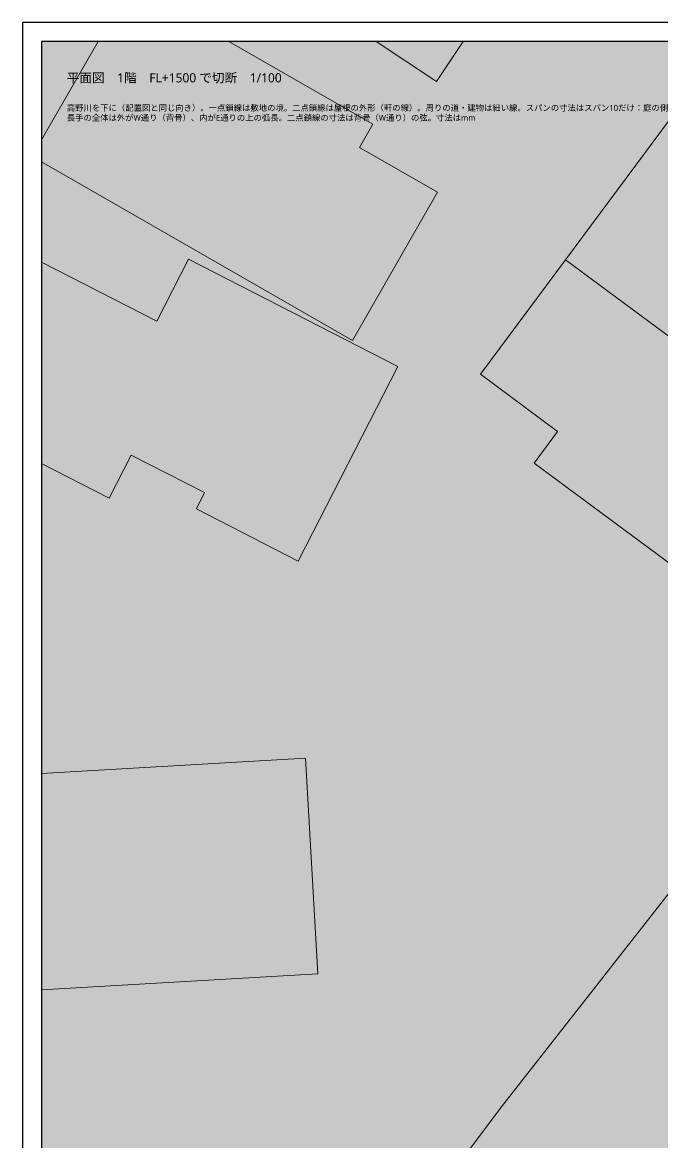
# Model space of a CAD drawing. Header units: millimetres. Extents: x -31757 to 121236, y -27283 to 63658.
# Drawn here: x 0 to 20179, y 24098 to 59400 of the extents above; entities that cross this region are included whole.
import ezdxf

# ---------------------------------------------------------------- set-up
doc = ezdxf.new("R2010")
doc.units = ezdxf.units.MM
for name, color, linetype, lineweight in [('30_敷地・外構', 8, 'Continuous', 9), ('80_図名・縮尺・方位', 7, 'Continuous', 18), ('90_図枠', 7, 'Continuous', 25)]:
    doc.layers.add(name, color=color, linetype=linetype, lineweight=lineweight)
doc.styles.add('JP', font='NotoSansCJKjp-Regular.otf')

msp = doc.modelspace()

# ---------------------------------------------------------------- hatches: boundary and pattern name
at = {"layer": '30_敷地・外構'}
for points in [[(2385, 58800), (6509, 58800), (11048, 56192), (10627, 55453), (13086, 54047), (10408, 49379), (600, 55010), (600, 55697)], [(76237, 56906), (43237, 56910), (13241, 12904), (13241, 12689), (8535, 3143), (7508, 600), (600, 600), (600, 6600), (3132, 6878), (4651, 9733), (7846, 15113), (9591, 17889), (15132, 25269), (23701, 36199), (24022, 37246), (24920, 38564), (24512, 38842), (24533, 38911), (22109, 41084), (34079, 57232), (31966, 58800), (76237, 58800)], [(13241, 12904), (13242, 907), (600, 908), (600, 58800), (83500, 58800), (83500, 903), (76239, 903), (76243, 56906), (43237, 56910)], [(13051, 57537), (11148, 58800), (13889, 58800)], [(25519, 45694), (17115, 51919), (21242, 57477), (29646, 51252)], [(600, 45497), (600, 51845), (4233, 49985), (5235, 51935), (11833, 48552), (8695, 42423), (5483, 44071), (5738, 44584), (3432, 45766), (2733, 44406)], [(16126, 45511), (16866, 46505), (14436, 48310), (17115, 51919), (25519, 45694), (22107, 41083)], [(9316, 29420), (600, 28912), (600, 35729), (8919, 36214)]]:
    msp.add_hatch(color=8, dxfattribs=at).paths.add_polyline_path(points)

# ---------------------------------------------------------------- linework, layer by layer
for points in [[(2385, 58800), (6509, 58800), (11048, 56192), (10627, 55453), (13086, 54047), (10408, 49379), (600, 55010), (600, 55697), (2385, 58800)], [(76237, 56906), (43237, 56910), (13241, 12904), (13241, 12689), (8535, 3143), (7508, 600), (600, 600), (600, 6600), (3132, 6878), (4651, 9733), (7846, 15113), (9591, 17889), (15132, 25269), (23701, 36199), (24022, 37246), (24920, 38564), (24512, 38842), (24533, 38911), (22109, 41084), (34079, 57232), (31966, 58800), (76237, 58800), (76237, 56906)], [(13241, 12904), (13242, 907), (600, 908), (600, 58800), (83500, 58800), (83500, 903), (76239, 903), (76243, 56906), (43237, 56910), (13241, 12904)], [(13051, 57537), (11148, 58800), (13889, 58800), (13051, 57537)], [(25519, 45694), (17115, 51919), (21242, 57477), (29646, 51252), (25519, 45694)], [(600, 45497), (600, 51845), (4233, 49985), (5235, 51935), (11833, 48552), (8695, 42423), (5483, 44071), (5738, 44584), (3432, 45766), (2733, 44406), (600, 45497)], [(16126, 45511), (16866, 46505), (14436, 48310), (17115, 51919), (25519, 45694), (22107, 41083), (16126, 45511)], [(9316, 29420), (600, 28912), (600, 35729), (8919, 36214), (9316, 29420)]]:
    msp.add_lwpolyline(points, dxfattribs=at)
at = {"layer": '90_図枠'}
for points in [[(0, 0), (84100, 0), (84100, 59400), (0, 59400)], [(600, 600), (83500, 600), (83500, 58800), (600, 58800)]]:
    msp.add_lwpolyline(points, close=True, dxfattribs=at)

# ---------------------------------------------------------------- texts
at = {"layer": '80_図名・縮尺・方位', "attachment_point": 1, "style": 'JP'}
for s, insert, char_height in [('平面図\u30001階\u3000FL+1500 で切断\u30001/100', (1400, 57800), 291.06), ('高野川を下に（配置図と同じ向き）。一点鎖線は敷地の境。二点鎖線は屋根の外形（軒の線）。周りの道・建物は細い線。スパンの寸法はスパン10だけ：庭の側に建物に近い順にE通りの上の弧長／W通りの上の弧長／放射の線のあいだの角度、道の側に西館の西の外面の上の弧長\\P長手の全体は外がW通り（背骨）、内がE通りの上の弧長。二点鎖線の寸法は背骨（W通り）の弦。寸法はmm', (1400, 56800), 187.866)]:
    msp.add_mtext(s, dxfattribs=dict(at, insert=insert, char_height=char_height))

doc.saveas('drawing.dxf')
